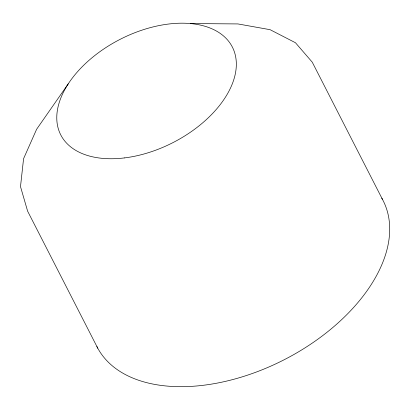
<?xml version="1.0" encoding="UTF-8"?>
<svg xmlns="http://www.w3.org/2000/svg" width="410" height="410" viewBox="0 0 410 410"><rect width="100%" height="100%" fill="white"/><g stroke="black" fill="none" stroke-linecap="round" stroke-linejoin="round"><path stroke-width="0.61" d="M68.244 83.86L36.623 129.258L23.575 158.685L20.5 186.611L27.608 211.135L97.744 348.187M190.465 23.56L237.897 23.929L270.087 29.684L295.446 42.727L312.256 62.176L382.392 199.229M381.797 198.163A160.643 96.678 -27.1 0 1 285.79 358.909A160.643 96.678 -27.1 0 1 96.873 346.522M124.409 157.922A96.386 58.005 -27.1 0 0 232.977 48.334A96.386 58.005 -27.1 0 0 82.277 66.656A96.386 58.005 -27.1 0 0 124.409 157.922"/></g></svg>
